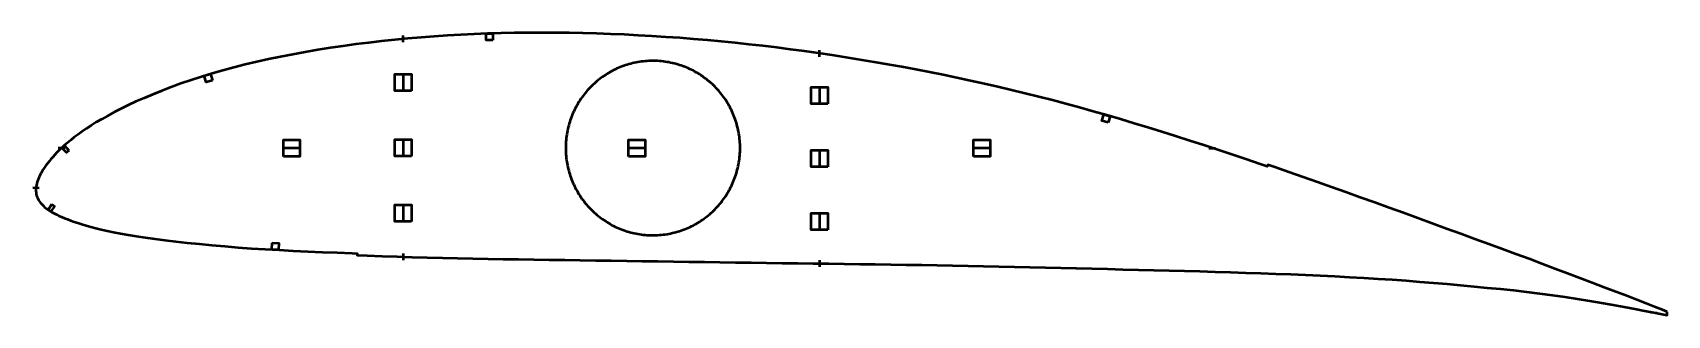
# Model space of a CAD drawing. Header units: metres. Extents: x -3 to 978, y -100 to 69.
import ezdxf

# ---------------------------------------------------------------- set-up
doc = ezdxf.new("R2010")
doc.units = ezdxf.units.M
doc.layers.add('Layer', color=1, linetype='Continuous', lineweight=50)

msp = doc.modelspace()

# ---------------------------------------------------------------- linework, layer by layer
at = {"layer": 'Layer'}
for p, q in [((219.08, 63.48), (219.08, 67.48)), ((369.08, 52.35), (369.08, 52.85)), ((469.08, 54.83), (469.08, 58.83)), ((219.08, 44.82), (219.08, 33.82)), ((469.08, 37.1), (469.08, 26.1)), ((15.91, 0), (11.91, 0)), ((157.61, 0), (146.61, 0)), ((219.08, 5.6), (219.08, -5.4)), ((316.72, 0), (316.22, 0)), ((364.91, 0), (353.91, 0)), ((421.44, 0), (421.94, 0)), ((469.08, -0.75), (469.08, -11.75)), ((572.21, 0), (561.21, 0)), ((702.91, 0), (706.91, 0)), ((0.56, -24.18), (-3.43, -23.87)), ((219.08, -33.63), (219.08, -44.63)), ((469.08, -38.6), (469.08, -49.6)), ((369.08, -52.35), (369.08, -52.85)), ((219.08, -63.29), (219.08, -67.29)), ((469.08, -67.33), (469.08, -71.33)), ((623.05, -72.08), (627.04, -72.39)), ((904.01, -69.93), (903.83, -70.39)), ((899.41, -86.6), (899.33, -87.09)), ((941.44, -84.07), (941.25, -84.53)), ((938.98, -92.5), (938.9, -93)), ((958.66, -96.07), (958.58, -96.57)), ((960.14, -91.21), (959.94, -91.67)), ((968.17, -98.63), (972.15, -98.94))]:
    msp.add_line(p, q, dxfattribs=at)
for points in [[(978.32, -98.36), (975.4, -97.17), (970.68, -95.35), (965.59, -93.33), (960.02, -91.16), (953.94, -88.85), (947.41, -86.35), (940.49, -83.7), (933.26, -80.94), (925.81, -78.1), (918.3, -75.27), (910.71, -72.46), (903.03, -69.56), (895.26, -66.61), (887.35, -63.67), (879.31, -60.7), (871.14, -57.71), (862.81, -54.65), (854.35, -51.55), (845.79, -48.43), (837.17, -45.28), (828.52, -42.13), (819.87, -38.97), (811.22, -35.84), (802.57, -32.72), (793.93, -29.61), (785.31, -26.52), (776.72, -23.46), (768.16, -20.43), (759.62, -17.43), (751.09, -14.46), (742.57, -11.52), (738.36, -10.08), (738.02, -11.08), (733.75, -9.61), (725.28, -6.75), (716.82, -3.92), (708.37, -1.13), (699.92, 1.63), (691.47, 4.36), (683.04, 7.05), (674.67, 9.7), (666.36, 12.3), (658.09, 14.82), (649.87, 17.29), (641.67, 19.69), (633.49, 22.03), (625.31, 24.31), (617.15, 26.53), (608.99, 28.69), (600.84, 30.79), (592.69, 32.83), (584.52, 34.81), (576.33, 36.74), (568.13, 38.61), (559.91, 40.43), (551.67, 42.19), (543.43, 43.9), (535.17, 45.55), (526.89, 47.15), (518.58, 48.7), (510.25, 50.19), (501.9, 51.64), (493.54, 53.04), (485.18, 54.39), (476.82, 55.68), (468.47, 56.92), (460.12, 58.1), (451.78, 59.22), (443.44, 60.29), (435.11, 61.29), (426.78, 62.24), (418.45, 63.13), (410.13, 63.96), (401.81, 64.73), (393.49, 65.43), (385.17, 66.08), (376.84, 66.67), (368.51, 67.19), (360.18, 67.66), (351.85, 68.08), (343.54, 68.43), (335.24, 68.71), (326.95, 68.94), (318.68, 69.11), (310.42, 69.21), (302.2, 69.26), (294.04, 69.24), (285.92, 69.16), (277.85, 69), (269.81, 68.75), (261.78, 68.43), (253.75, 68.04), (245.74, 67.57), (237.76, 67.03), (229.8, 66.42), (221.87, 65.74), (213.98, 64.99), (206.14, 64.16), (198.35, 63.26), (190.6, 62.28), (182.92, 61.23), (175.3, 60.1), (167.75, 58.89), (160.25, 57.59), (152.8, 56.21), (145.45, 54.78), (138.23, 53.3), (131.16, 51.74), (124.23, 50.11), (117.44, 48.39), (110.78, 46.6), (104.27, 44.72), (97.89, 42.77), (91.67, 40.76), (85.63, 38.69), (79.77, 36.57), (74.11, 34.41), (68.67, 32.22), (63.48, 30.04), (58.56, 27.88), (53.92, 25.72), (49.56, 23.6), (45.47, 21.49), (41.65, 19.43), (38.09, 17.41), (34.78, 15.45), (31.71, 13.54), (28.86, 11.69), (26.23, 9.9), (23.8, 8.16), (21.55, 6.46), (19.47, 4.81), (17.53, 3.21), (15.74, 1.66), (14.08, 0.16), (12.54, -1.3), (11.11, -2.72), (9.79, -4.1), (8.57, -5.44), (7.44, -6.76), (6.38, -8.03), (5.41, -9.27), (4.52, -10.49), (3.69, -11.69), (2.92, -12.85), (2.22, -13.96), (1.6, -15.05), (1.03, -16.16), (0.51, -17.24), (0.05, -18.26), (-0.34, -19.25), (-0.67, -20.25), (-0.94, -21.25), (-1.16, -22.21), (-1.33, -23.15), (-1.44, -24.09), (-1.5, -24.96), (-1.5, -25.84), (-1.43, -26.73), (-1.28, -27.63), (-1.04, -28.53), (-0.74, -29.43), (-0.35, -30.33), (0.12, -31.21), (0.67, -32.07), (1.31, -32.93), (2.04, -33.77), (2.85, -34.6), (3.73, -35.41), (4.69, -36.21), (5.72, -36.98), (6.85, -37.74), (8.06, -38.47), (9.37, -39.2), (10.78, -39.91), (12.28, -40.63), (13.88, -41.35), (15.59, -42.07), (17.42, -42.8), (19.36, -43.53), (21.44, -44.27), (23.67, -45.01), (26.08, -45.75), (28.67, -46.5), (31.47, -47.27), (34.5, -48.05), (37.77, -48.85), (41.31, -49.66), (45.15, -50.47), (49.32, -51.27), (53.85, -52.07), (58.79, -52.88), (64.13, -53.69), (69.86, -54.51), (75.99, -55.31), (82.52, -56.09), (89.42, -56.84), (96.69, -57.57), (104.24, -58.29), (112.01, -58.99), (119.93, -59.64), (127.98, -60.23), (136.18, -60.75), (144.57, -61.23), (153.11, -61.67), (161.76, -62.09), (170.54, -62.47), (179.42, -62.83), (188.39, -63.17), (191.4, -63.29), (191.36, -64.34), (197.37, -64.56), (206.39, -64.88), (215.41, -65.18), (224.44, -65.44), (233.53, -65.68), (242.66, -65.91), (251.8, -66.13), (260.93, -66.33), (270.06, -66.51), (279.2, -66.67), (288.38, -66.81), (297.61, -66.94), (306.86, -67.07), (316.13, -67.22), (325.41, -67.35), (334.71, -67.48), (344.04, -67.61), (353.37, -67.73), (362.7, -67.86), (372.04, -68), (381.37, -68.13), (390.7, -68.27), (400.03, -68.39), (409.36, -68.51), (418.69, -68.64), (428.03, -68.77), (437.36, -68.9), (446.7, -69.04), (456.03, -69.16), (465.36, -69.28), (474.69, -69.4), (484.01, -69.52), (493.32, -69.65), (502.62, -69.78), (511.92, -69.93), (521.22, -70.08), (530.51, -70.23), (539.78, -70.4), (549.05, -70.58), (558.32, -70.77), (567.61, -70.97), (576.91, -71.18), (586.23, -71.39), (595.54, -71.59), (604.86, -71.78), (614.17, -71.98), (623.47, -72.2), (632.78, -72.41), (642.08, -72.63), (651.38, -72.85), (660.65, -73.06), (669.9, -73.29), (679.14, -73.53), (688.38, -73.78), (697.62, -74.04), (706.86, -74.31), (716.05, -74.58), (725.17, -74.85), (734.23, -75.15), (743.25, -75.48), (752.23, -75.82), (761.12, -76.18), (769.92, -76.57), (778.67, -77.01), (787.4, -77.5), (796.1, -78), (804.72, -78.49), (813.17, -78.99), (821.46, -79.57), (829.72, -80.25), (837.97, -80.92), (846.15, -81.58), (854.21, -82.29), (862.23, -83.09), (870.23, -83.88), (878.15, -84.63), (885.95, -85.43), (893.71, -86.37), (901.52, -87.37), (909.29, -88.37), (916.86, -89.38), (924.27, -90.53), (931.63, -91.75), (938.85, -92.99), (945.83, -94.2), (952.48, -95.41), (958.76, -96.6), (964.65, -97.71), (970.13, -98.78), (975.17, -99.79), (978.29, -100.44)], [(421.44, 0), (421.43, 1.1), (421.39, 2.2), (421.33, 3.3), (421.25, 4.4), (421.15, 5.49), (421.02, 6.58), (420.87, 7.67), (420.7, 8.76), (420.5, 9.84), (420.29, 10.92), (420.04, 11.99), (419.78, 13.06), (419.5, 14.13), (419.19, 15.18), (418.86, 16.23), (418.51, 17.27), (418.13, 18.31), (417.74, 19.33), (417.32, 20.35), (416.88, 21.36), (416.42, 22.36), (415.94, 23.35), (415.44, 24.33), (414.92, 25.3), (414.38, 26.26), (413.81, 27.2), (413.23, 28.14), (412.63, 29.06), (412.01, 29.97), (411.37, 30.86), (410.71, 31.74), (410.04, 32.61), (409.34, 33.47), (408.63, 34.3), (407.9, 35.13), (407.16, 35.94), (406.39, 36.73), (405.61, 37.5), (404.82, 38.26), (404, 39.01), (403.18, 39.73), (402.33, 40.44), (401.48, 41.13), (400.61, 41.8), (399.72, 42.45), (398.82, 43.09), (397.91, 43.7), (396.99, 44.3), (396.05, 44.88), (395.1, 45.43), (394.14, 45.97), (393.17, 46.49), (392.18, 46.98), (391.19, 47.46), (390.19, 47.91), (389.18, 48.34), (388.16, 48.76), (387.13, 49.15), (386.09, 49.51), (385.05, 49.86), (384, 50.18), (382.94, 50.49), (381.88, 50.77), (380.81, 51.02), (379.73, 51.26), (378.65, 51.47), (377.57, 51.66), (376.48, 51.83), (375.39, 51.97), (374.3, 52.09), (373.2, 52.19), (372.1, 52.27), (371, 52.32), (369.9, 52.35), (368.8, 52.35), (367.7, 52.34), (366.6, 52.3), (365.51, 52.23), (364.41, 52.15), (363.31, 52.04), (362.22, 51.9), (361.13, 51.75), (360.05, 51.57), (358.97, 51.37), (357.89, 51.15), (356.82, 50.9), (355.75, 50.63), (354.69, 50.34), (353.63, 50.03), (352.59, 49.69), (351.55, 49.33), (350.51, 48.95), (349.49, 48.55), (348.47, 48.13), (347.47, 47.69), (346.47, 47.22), (345.48, 46.74), (344.5, 46.23), (343.54, 45.7), (342.58, 45.16), (341.64, 44.59), (340.71, 44), (339.79, 43.4), (338.89, 42.77), (337.99, 42.13), (337.11, 41.47), (336.25, 40.79), (335.4, 40.09), (334.57, 39.37), (333.75, 38.64), (332.94, 37.89), (332.15, 37.12), (331.38, 36.33), (330.63, 35.53), (329.89, 34.72), (329.17, 33.89), (328.46, 33.04), (327.78, 32.18), (327.11, 31.31), (326.46, 30.42), (325.83, 29.51), (325.22, 28.6), (324.63, 27.67), (324.06, 26.73), (323.51, 25.78), (322.98, 24.82), (322.47, 23.84), (321.97, 22.86), (321.5, 21.86), (321.06, 20.86), (320.63, 19.84), (320.22, 18.82), (319.84, 17.79), (319.47, 16.75), (319.13, 15.71), (318.81, 14.65), (318.52, 13.59), (318.24, 12.53), (317.99, 11.46), (317.76, 10.38), (317.55, 9.3), (317.37, 8.22), (317.21, 7.13), (317.07, 6.04), (316.95, 4.94), (316.86, 3.85), (316.79, 2.75), (316.75, 1.65), (316.72, 0.55), (316.72, -0.55), (316.75, -1.65), (316.79, -2.75), (316.86, -3.85), (316.95, -4.94), (317.07, -6.04), (317.21, -7.13), (317.37, -8.22), (317.55, -9.3), (317.76, -10.38), (317.99, -11.46), (318.24, -12.53), (318.52, -13.59), (318.81, -14.65), (319.13, -15.71), (319.47, -16.75), (319.84, -17.79), (320.22, -18.82), (320.63, -19.84), (321.06, -20.86), (321.5, -21.86), (321.97, -22.86), (322.47, -23.84), (322.98, -24.82), (323.51, -25.78), (324.06, -26.73), (324.63, -27.67), (325.22, -28.6), (325.83, -29.51), (326.46, -30.42), (327.11, -31.31), (327.78, -32.18), (328.46, -33.04), (329.17, -33.89), (329.89, -34.72), (330.63, -35.53), (331.38, -36.33), (332.15, -37.12), (332.94, -37.89), (333.75, -38.64), (334.57, -39.37), (335.4, -40.09), (336.25, -40.79), (337.11, -41.47), (337.99, -42.13), (338.89, -42.77), (339.79, -43.4), (340.71, -44), (341.64, -44.59), (342.58, -45.16), (343.54, -45.7), (344.5, -46.23), (345.48, -46.74), (346.47, -47.22), (347.47, -47.69), (348.47, -48.13), (349.49, -48.55), (350.51, -48.95), (351.55, -49.33), (352.59, -49.69), (353.63, -50.03), (354.69, -50.34), (355.75, -50.63), (356.82, -50.9), (357.89, -51.15), (358.97, -51.37), (360.05, -51.57), (361.13, -51.75), (362.22, -51.9), (363.31, -52.04), (364.41, -52.15), (365.51, -52.23), (366.6, -52.3), (367.7, -52.34), (368.8, -52.35), (369.9, -52.35), (371, -52.32), (372.1, -52.27), (373.2, -52.19), (374.3, -52.09), (375.39, -51.97), (376.48, -51.83), (377.57, -51.66), (378.65, -51.47), (379.73, -51.26), (380.81, -51.02), (381.88, -50.77), (382.94, -50.49), (384, -50.18), (385.05, -49.86), (386.09, -49.51), (387.13, -49.15), (388.16, -48.76), (389.18, -48.34), (390.19, -47.91), (391.19, -47.46), (392.18, -46.98), (393.17, -46.49), (394.14, -45.97), (395.1, -45.43), (396.05, -44.88), (396.99, -44.3), (397.91, -43.7), (398.82, -43.09), (399.72, -42.45), (400.61, -41.8), (401.48, -41.13), (402.33, -40.44), (403.18, -39.73), (404, -39.01), (404.82, -38.26), (405.61, -37.5), (406.39, -36.73), (407.16, -35.94), (407.9, -35.13), (408.63, -34.3), (409.34, -33.47), (410.04, -32.61), (410.71, -31.74), (411.37, -30.86), (412.01, -29.97), (412.63, -29.06), (413.23, -28.14), (413.81, -27.2), (414.38, -26.26), (414.92, -25.3), (415.44, -24.33), (415.94, -23.35), (416.42, -22.36), (416.88, -21.36), (417.32, -20.35), (417.74, -19.33), (418.13, -18.31), (418.51, -17.27), (418.86, -16.23), (419.19, -15.18), (419.5, -14.13), (419.78, -13.06), (420.04, -11.99), (420.29, -10.92), (420.5, -9.84), (420.7, -8.76), (420.87, -7.67), (421.02, -6.58), (421.15, -5.49), (421.25, -4.4), (421.33, -3.3), (421.39, -2.2), (421.43, -1.1), (421.44, 0)]]:
    msp.add_lwpolyline(points, close=True, dxfattribs=at)
for points in [[(273.01, 64.85), (269.01, 64.73), (268.89, 68.72), (272.88, 68.84), (273.01, 64.85)], [(104.63, 40.65), (100.8, 39.48), (99.63, 43.31), (103.46, 44.47), (104.63, 40.65)], [(224.08, 34.32), (214.08, 34.32), (214.08, 44.32), (224.08, 44.32), (224.08, 34.32)], [(474.08, 26.6), (464.08, 26.6), (464.08, 36.6), (474.08, 36.6), (474.08, 26.6)], [(642.54, 15.26), (638.7, 16.39), (639.82, 20.23), (643.66, 19.1), (642.54, 15.26)], [(18.3, -1.42), (16.82, -2.76), (14.13, 0.21), (15.62, 1.55), (18.3, -1.42)], [(147.11, -5), (147.11, 5), (157.11, 5), (157.11, -5), (147.11, -5)], [(224.08, -4.9), (214.08, -4.9), (214.08, 5.1), (224.08, 5.1), (224.08, -4.9)], [(354.41, -5), (354.41, 5), (364.41, 5), (364.41, -5), (354.41, -5)], [(561.71, -5), (561.71, 5), (571.71, 5), (571.71, -5), (561.71, -5)], [(474.08, -11.25), (464.08, -11.25), (464.08, -1.25), (474.08, -1.25), (474.08, -11.25)], [(8.02, -33.7), (9.68, -34.82), (7.46, -38.14), (5.8, -37.03), (8.02, -33.7)], [(224.08, -44.13), (214.08, -44.13), (214.08, -34.13), (224.08, -34.13), (224.08, -44.13)], [(474.08, -49.1), (464.08, -49.1), (464.08, -39.1), (474.08, -39.1), (474.08, -49.1)], [(140.48, -56.99), (144.47, -57.21), (144.24, -61.21), (140.25, -60.98), (140.48, -56.99)]]:
    msp.add_lwpolyline(points, dxfattribs=at)

doc.saveas('drawing.dxf')
